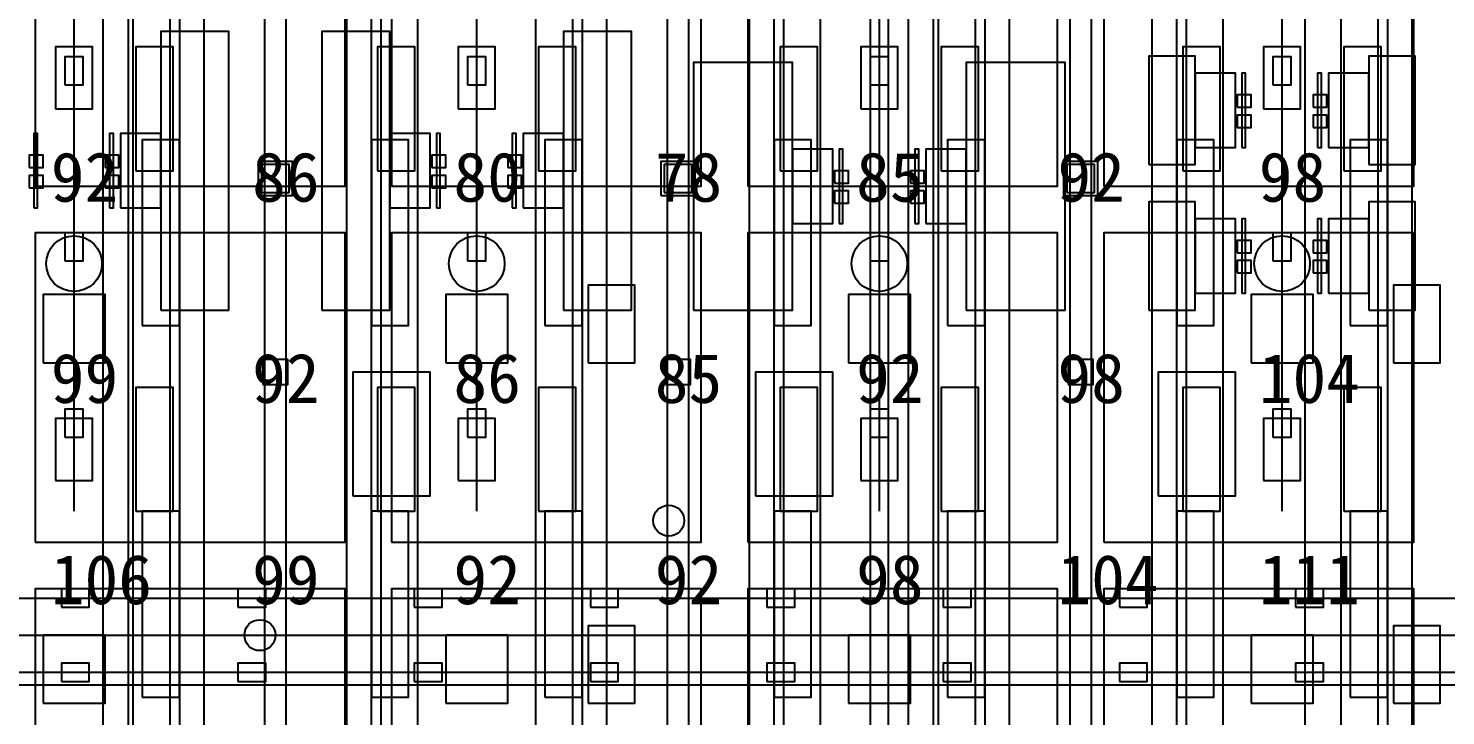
# Model space of a CAD drawing. Header units: metres. Extents: x -1640 to 1560, y -268 to 2338.
# Drawn here: x 228.78 to 274.53, y 1382.4 to 1404.6 of the extents above; entities that cross this region are included whole.
import ezdxf

# ---------------------------------------------------------------- set-up
doc = ezdxf.new("R2010")
doc.units = ezdxf.units.M
for name, color, linetype in [('1F_CHL', 4, 'Continuous'), ('1F_EHS_EXTINGUISHER_HYDRANT_CABINET_CONCEPT', 1, 'Continuous'), ('1F_PUMP', 2, 'Continuous'), ('1F_SCR', 3, 'Continuous'), ('1F_STRUCT_COLUMN', 8, 'Continuous'), ('2F_CSF_LATERAL_RACK_CONCEPT', 9, 'Continuous'), ('2F_RFG', 5, 'Continuous'), ('2F_STRUCT_COLUMN', 8, 'Continuous'), ('2F_VMB', 6, 'Continuous'), ('3F_CLEANROOM_OVERHEAD_PIPE_DUCT_CONCEPT', 9, 'Continuous'), ('3F_EHS_EGRESS_DIST_M', 2, 'Continuous'), ('3F_EHS_EXTINGUISHER_HYDRANT_CABINET_CONCEPT', 1, 'Continuous'), ('3F_EHS_GAS_DETECTOR', 6, 'Continuous'), ('3F_FOUP', 5, 'Continuous'), ('3F_IMP', 1, 'Continuous'), ('3F_METRO', 2, 'Continuous'), ('3F_OHT', 9, 'Continuous'), ('3F_OHTV', 1, 'Continuous'), ('3F_STK', 3, 'Continuous'), ('3F_STRUCT_COLUMN', 8, 'Continuous'), ('3F_TBAR', 6, 'Continuous'), ('3F_WET', 6, 'Continuous'), ('4F_FFU', 1, 'Continuous'), ('4F_STRUCT_PLENUM_TRUSS_CONCEPT', 9, 'Continuous'), ('5F_CHL', 4, 'Continuous'), ('5F_EHS_EXTINGUISHER_HYDRANT_CABINET_CONCEPT', 1, 'Continuous'), ('5F_PUMP', 2, 'Continuous'), ('5F_SCR', 3, 'Continuous'), ('5F_STRUCT_COLUMN', 8, 'Continuous'), ('6F_CSF_LATERAL_RACK_CONCEPT', 9, 'Continuous'), ('6F_RFG', 5, 'Continuous'), ('6F_STRUCT_COLUMN', 8, 'Continuous'), ('6F_VMB', 6, 'Continuous'), ('7F_CLEANROOM_OVERHEAD_PIPE_DUCT_CONCEPT', 9, 'Continuous'), ('7F_EHS_EGRESS_DIST_M', 2, 'Continuous'), ('7F_EHS_EXTINGUISHER_HYDRANT_CABINET_CONCEPT', 1, 'Continuous'), ('7F_EHS_GAS_DETECTOR', 6, 'Continuous'), ('7F_FOUP', 5, 'Continuous'), ('7F_IMP', 1, 'Continuous'), ('7F_METRO', 2, 'Continuous'), ('7F_OHT', 9, 'Continuous'), ('7F_OHTV', 1, 'Continuous'), ('7F_STK', 3, 'Continuous'), ('7F_STRUCT_COLUMN', 8, 'Continuous'), ('7F_TBAR', 6, 'Continuous'), ('7F_WET', 6, 'Continuous'), ('8F_FFU', 1, 'Continuous'), ('8F_STRUCT_PLENUM_TRUSS_CONCEPT', 9, 'Continuous'), ('EHS_TREATED_EXHAUST', 30, 'Continuous'), ('UTIL_ELEC.LV_CONCEPT', 2, 'Continuous'), ('UTIL_GAS.BULK_CONCEPT', 2, 'Continuous'), ('UTIL_PCW.R_CONCEPT', 1, 'Continuous'), ('UTIL_PCW.S_CONCEPT', 6, 'Continuous')]:
    doc.layers.add(name, color=color, linetype=linetype)

msp = doc.modelspace()

# ---------------------------------------------------------------- linework, layer by layer
at = {"layer": '1F_CHL'}
for points in [[(246.85, 1393.8), (248.35, 1393.8), (248.35, 1396.3), (246.85, 1396.3)], [(272.85, 1393.8), (274.35, 1393.8), (274.35, 1396.3), (272.85, 1396.3)], [(246.85, 1382.8), (248.35, 1382.8), (248.35, 1385.3), (246.85, 1385.3)], [(272.85, 1382.8), (274.35, 1382.8), (274.35, 1385.3), (272.85, 1385.3)]]:
    msp.add_lwpolyline(points, close=True, dxfattribs=at)
at = {"layer": '1F_EHS_EXTINGUISHER_HYDRANT_CABINET_CONCEPT'}
msp.add_circle((236.25, 1385), 0.5, dxfattribs=at)
at = {"layer": '1F_PUMP'}
for points in [[(232.25, 1400), (233.45, 1400), (233.45, 1404), (232.25, 1404)], [(240.05, 1400), (241.25, 1400), (241.25, 1404), (240.05, 1404)], [(245.25, 1400), (246.45, 1400), (246.45, 1404), (245.25, 1404)], [(253.05, 1400), (254.25, 1400), (254.25, 1404), (253.05, 1404)], [(258.25, 1400), (259.45, 1400), (259.45, 1404), (258.25, 1404)], [(266.05, 1400), (267.25, 1400), (267.25, 1404), (266.05, 1404)], [(271.25, 1400), (272.45, 1400), (272.45, 1404), (271.25, 1404)], [(232.25, 1389), (233.45, 1389), (233.45, 1393), (232.25, 1393)], [(240.05, 1389), (241.25, 1389), (241.25, 1393), (240.05, 1393)], [(245.25, 1389), (246.45, 1389), (246.45, 1393), (245.25, 1393)], [(253.05, 1389), (254.25, 1389), (254.25, 1393), (253.05, 1393)], [(258.25, 1389), (259.45, 1389), (259.45, 1393), (258.25, 1393)], [(266.05, 1389), (267.25, 1389), (267.25, 1393), (266.05, 1393)], [(271.25, 1389), (272.45, 1389), (272.45, 1393), (271.25, 1393)]]:
    msp.add_lwpolyline(points, close=True, dxfattribs=at)
at = {"layer": '1F_SCR'}
for points in [[(229.25, 1393.8), (231.25, 1393.8), (231.25, 1396), (229.25, 1396)], [(242.25, 1393.8), (244.25, 1393.8), (244.25, 1396), (242.25, 1396)], [(255.25, 1393.8), (257.25, 1393.8), (257.25, 1396), (255.25, 1396)], [(268.25, 1393.8), (270.25, 1393.8), (270.25, 1396), (268.25, 1396)], [(229.25, 1382.8), (231.25, 1382.8), (231.25, 1385), (229.25, 1385)], [(242.25, 1382.8), (244.25, 1382.8), (244.25, 1385), (242.25, 1385)], [(255.25, 1382.8), (257.25, 1382.8), (257.25, 1385), (255.25, 1385)], [(268.25, 1382.8), (270.25, 1382.8), (270.25, 1385), (268.25, 1385)]]:
    msp.add_lwpolyline(points, close=True, dxfattribs=at)
at = {"layer": '1F_STRUCT_COLUMN'}
for points in [[(236.2, 1399.2), (237.3, 1399.2), (237.3, 1400.3), (236.2, 1400.3)], [(249.2, 1399.2), (250.3, 1399.2), (250.3, 1400.3), (249.2, 1400.3)], [(262.2, 1399.2), (263.3, 1399.2), (263.3, 1400.3), (262.2, 1400.3)]]:
    msp.add_lwpolyline(points, close=True, dxfattribs=at)
at = {"layer": '2F_CSF_LATERAL_RACK_CONCEPT'}
for points in [[(233.65, 1310), (234.45, 1310), (234.45, 1460), (233.65, 1460)], [(239.05, 1310), (239.85, 1310), (239.85, 1460), (239.05, 1460)], [(246.65, 1310), (247.45, 1310), (247.45, 1460), (246.65, 1460)], [(252.05, 1310), (252.85, 1310), (252.85, 1460), (252.05, 1460)], [(259.65, 1310), (260.45, 1310), (260.45, 1460), (259.65, 1460)], [(265.05, 1310), (265.85, 1310), (265.85, 1460), (265.05, 1460)], [(272.65, 1310), (273.45, 1310), (273.45, 1460), (272.65, 1460)]]:
    msp.add_lwpolyline(points, close=True, dxfattribs=at)
at = {"layer": '2F_RFG'}
for points in [[(232.45, 1395), (233.65, 1395), (233.65, 1401), (232.45, 1401)], [(239.85, 1395), (241.05, 1395), (241.05, 1401), (239.85, 1401)], [(245.45, 1395), (246.65, 1395), (246.65, 1401), (245.45, 1401)], [(252.85, 1395), (254.05, 1395), (254.05, 1401), (252.85, 1401)], [(258.45, 1395), (259.65, 1395), (259.65, 1401), (258.45, 1401)], [(265.85, 1395), (267.05, 1395), (267.05, 1401), (265.85, 1401)], [(271.45, 1395), (272.65, 1395), (272.65, 1401), (271.45, 1401)], [(232.45, 1383), (233.65, 1383), (233.65, 1389), (232.45, 1389)], [(239.85, 1383), (241.05, 1383), (241.05, 1389), (239.85, 1389)], [(245.45, 1383), (246.65, 1383), (246.65, 1389), (245.45, 1389)], [(252.85, 1383), (254.05, 1383), (254.05, 1389), (252.85, 1389)], [(258.45, 1383), (259.65, 1383), (259.65, 1389), (258.45, 1389)], [(265.85, 1383), (267.05, 1383), (267.05, 1389), (265.85, 1389)], [(271.45, 1383), (272.65, 1383), (272.65, 1389), (271.45, 1389)]]:
    msp.add_lwpolyline(points, close=True, dxfattribs=at)
at = {"layer": '2F_STRUCT_COLUMN'}
for points in [[(236.3, 1399.3), (237.2, 1399.3), (237.2, 1400.2), (236.3, 1400.2)], [(249.3, 1399.3), (250.2, 1399.3), (250.2, 1400.2), (249.3, 1400.2)], [(262.3, 1399.3), (263.2, 1399.3), (263.2, 1400.2), (262.3, 1400.2)]]:
    msp.add_lwpolyline(points, close=True, dxfattribs=at)
at = {"layer": '2F_VMB'}
for points in [[(229.65, 1402), (230.85, 1402), (230.85, 1404), (229.65, 1404)], [(242.65, 1402), (243.85, 1402), (243.85, 1404), (242.65, 1404)], [(255.65, 1402), (256.85, 1402), (256.85, 1404), (255.65, 1404)], [(268.65, 1402), (269.85, 1402), (269.85, 1404), (268.65, 1404)], [(229.65, 1390), (230.85, 1390), (230.85, 1392), (229.65, 1392)], [(242.65, 1390), (243.85, 1390), (243.85, 1392), (242.65, 1392)], [(255.65, 1390), (256.85, 1390), (256.85, 1392), (255.65, 1392)], [(268.65, 1390), (269.85, 1390), (269.85, 1392), (268.65, 1392)]]:
    msp.add_lwpolyline(points, close=True, dxfattribs=at)
at = {"layer": '3F_CLEANROOM_OVERHEAD_PIPE_DUCT_CONCEPT'}
for points in [[(232.15, 1309), (233.35, 1309), (233.35, 1461), (232.15, 1461)], [(240.15, 1309), (241.35, 1309), (241.35, 1461), (240.15, 1461)], [(245.15, 1309), (246.35, 1309), (246.35, 1461), (245.15, 1461)], [(253.15, 1309), (254.35, 1309), (254.35, 1461), (253.15, 1461)], [(258.15, 1309), (259.35, 1309), (259.35, 1461), (258.15, 1461)], [(266.15, 1309), (267.35, 1309), (267.35, 1461), (266.15, 1461)], [(271.15, 1309), (272.35, 1309), (272.35, 1461), (271.15, 1461)]]:
    msp.add_lwpolyline(points, close=True, dxfattribs=at)
at = {"layer": '3F_EHS_EXTINGUISHER_HYDRANT_CABINET_CONCEPT'}
msp.add_circle((249.45, 1388.7), 0.5, dxfattribs=at)
at = {"layer": '3F_EHS_GAS_DETECTOR'}
for centre in [(230.25, 1397), (243.25, 1397), (256.25, 1397), (269.25, 1397)]:
    msp.add_circle(centre, 0.9, dxfattribs=at)
at = {"layer": '3F_FOUP'}
for points in [[(267.8, 1402.05), (268.25, 1402.05), (268.25, 1402.45), (267.8, 1402.45)], [(270.25, 1402.05), (270.7, 1402.05), (270.7, 1402.45), (270.25, 1402.45)], [(267.8, 1401.4), (268.25, 1401.4), (268.25, 1401.8), (267.8, 1401.8)], [(270.25, 1401.4), (270.7, 1401.4), (270.7, 1401.8), (270.25, 1401.8)], [(228.8, 1400.1), (229.25, 1400.1), (229.25, 1400.5), (228.8, 1400.5)], [(231.25, 1400.1), (231.7, 1400.1), (231.7, 1400.5), (231.25, 1400.5)], [(241.8, 1400.1), (242.25, 1400.1), (242.25, 1400.5), (241.8, 1400.5)], [(244.25, 1400.1), (244.7, 1400.1), (244.7, 1400.5), (244.25, 1400.5)], [(228.8, 1399.45), (229.25, 1399.45), (229.25, 1399.85), (228.8, 1399.85)], [(231.25, 1399.45), (231.7, 1399.45), (231.7, 1399.85), (231.25, 1399.85)], [(241.8, 1399.45), (242.25, 1399.45), (242.25, 1399.85), (241.8, 1399.85)], [(244.25, 1399.45), (244.7, 1399.45), (244.7, 1399.85), (244.25, 1399.85)], [(254.8, 1399.6), (255.25, 1399.6), (255.25, 1400), (254.8, 1400)], [(257.25, 1399.6), (257.7, 1399.6), (257.7, 1400), (257.25, 1400)], [(254.8, 1398.95), (255.25, 1398.95), (255.25, 1399.35), (254.8, 1399.35)], [(257.25, 1398.95), (257.7, 1398.95), (257.7, 1399.35), (257.25, 1399.35)], [(267.8, 1397.35), (268.25, 1397.35), (268.25, 1397.75), (267.8, 1397.75)], [(270.25, 1397.35), (270.7, 1397.35), (270.7, 1397.75), (270.25, 1397.75)], [(267.8, 1396.7), (268.25, 1396.7), (268.25, 1397.1), (267.8, 1397.1)], [(270.25, 1396.7), (270.7, 1396.7), (270.7, 1397.1), (270.25, 1397.1)]]:
    msp.add_lwpolyline(points, close=True, dxfattribs=at)
at = {"layer": '3F_IMP'}
for points in [[(250.25, 1395.5), (253.45, 1395.5), (253.45, 1403.5), (250.25, 1403.5)], [(259.05, 1395.5), (262.25, 1395.5), (262.25, 1403.5), (259.05, 1403.5)], [(253.45, 1398.3), (254.75, 1398.3), (254.75, 1400.7), (253.45, 1400.7)], [(257.75, 1398.3), (259.05, 1398.3), (259.05, 1400.7), (257.75, 1400.7)]]:
    msp.add_lwpolyline(points, close=True, dxfattribs=at)
at = {"layer": '3F_METRO'}
for points in [[(264.95, 1400.2), (266.45, 1400.2), (266.45, 1403.7), (264.95, 1403.7)], [(272.05, 1400.2), (273.55, 1400.2), (273.55, 1403.7), (272.05, 1403.7)], [(266.45, 1400.75), (267.75, 1400.75), (267.75, 1403.15), (266.45, 1403.15)], [(270.75, 1400.75), (272.05, 1400.75), (272.05, 1403.15), (270.75, 1403.15)], [(264.95, 1395.5), (266.45, 1395.5), (266.45, 1399), (264.95, 1399)], [(272.05, 1395.5), (273.55, 1395.5), (273.55, 1399), (272.05, 1399)], [(266.45, 1396.05), (267.75, 1396.05), (267.75, 1398.45), (266.45, 1398.45)], [(270.75, 1396.05), (272.05, 1396.05), (272.05, 1398.45), (270.75, 1398.45)]]:
    msp.add_lwpolyline(points, close=True, dxfattribs=at)
at = {"layer": '3F_OHT'}
for p, q in [((230.25, 1389), (230.25, 1461)), ((243.25, 1389), (243.25, 1461)), ((256.25, 1389), (256.25, 1461)), ((269.25, 1389), (269.25, 1461)), ((22.5, 1386.2), (295, 1386.2)), ((22.5, 1383.8), (295, 1383.8))]:
    msp.add_line(p, q, dxfattribs=at)
at = {"layer": '3F_OHTV'}
for points in [[(229.95, 1402.78), (230.55, 1402.78), (230.55, 1403.68), (229.95, 1403.68)], [(242.95, 1402.78), (243.55, 1402.78), (243.55, 1403.68), (242.95, 1403.68)], [(255.95, 1402.78), (256.55, 1402.78), (256.55, 1403.68), (255.95, 1403.68)], [(268.95, 1402.78), (269.55, 1402.78), (269.55, 1403.68), (268.95, 1403.68)], [(229.95, 1397.09), (230.55, 1397.09), (230.55, 1397.99), (229.95, 1397.99)], [(242.95, 1397.09), (243.55, 1397.09), (243.55, 1397.99), (242.95, 1397.99)], [(255.95, 1397.09), (256.55, 1397.09), (256.55, 1397.99), (255.95, 1397.99)], [(268.95, 1397.09), (269.55, 1397.09), (269.55, 1397.99), (268.95, 1397.99)], [(229.95, 1391.4), (230.55, 1391.4), (230.55, 1392.3), (229.95, 1392.3)], [(242.95, 1391.4), (243.55, 1391.4), (243.55, 1392.3), (242.95, 1392.3)], [(255.95, 1391.4), (256.55, 1391.4), (256.55, 1392.3), (255.95, 1392.3)], [(268.95, 1391.4), (269.55, 1391.4), (269.55, 1392.3), (268.95, 1392.3)], [(229.84, 1385.9), (230.74, 1385.9), (230.74, 1386.5), (229.84, 1386.5)], [(235.54, 1385.9), (236.44, 1385.9), (236.44, 1386.5), (235.54, 1386.5)], [(241.23, 1385.9), (242.13, 1385.9), (242.13, 1386.5), (241.23, 1386.5)], [(246.92, 1385.9), (247.82, 1385.9), (247.82, 1386.5), (246.92, 1386.5)], [(252.62, 1385.9), (253.52, 1385.9), (253.52, 1386.5), (252.62, 1386.5)], [(258.31, 1385.9), (259.21, 1385.9), (259.21, 1386.5), (258.31, 1386.5)], [(264, 1385.9), (264.9, 1385.9), (264.9, 1386.5), (264, 1386.5)], [(269.69, 1385.9), (270.59, 1385.9), (270.59, 1386.5), (269.69, 1386.5)], [(229.84, 1383.5), (230.74, 1383.5), (230.74, 1384.1), (229.84, 1384.1)], [(235.54, 1383.5), (236.44, 1383.5), (236.44, 1384.1), (235.54, 1384.1)], [(241.23, 1383.5), (242.13, 1383.5), (242.13, 1384.1), (241.23, 1384.1)], [(246.92, 1383.5), (247.82, 1383.5), (247.82, 1384.1), (246.92, 1384.1)], [(252.62, 1383.5), (253.52, 1383.5), (253.52, 1384.1), (252.62, 1384.1)], [(258.31, 1383.5), (259.21, 1383.5), (259.21, 1384.1), (258.31, 1384.1)], [(264, 1383.5), (264.9, 1383.5), (264.9, 1384.1), (264, 1384.1)], [(269.69, 1383.5), (270.59, 1383.5), (270.59, 1384.1), (269.69, 1384.1)]]:
    msp.add_lwpolyline(points, close=True, dxfattribs=at)
at = {"layer": '3F_STK'}
for points in [[(239.25, 1389.5), (241.75, 1389.5), (241.75, 1393.5), (239.25, 1393.5)], [(252.25, 1389.5), (254.75, 1389.5), (254.75, 1393.5), (252.25, 1393.5)], [(265.25, 1389.5), (267.75, 1389.5), (267.75, 1393.5), (265.25, 1393.5)]]:
    msp.add_lwpolyline(points, close=True, dxfattribs=at)
at = {"layer": '3F_STRUCT_COLUMN'}
for points in [[(236.35, 1393.1), (237.15, 1393.1), (237.15, 1393.9), (236.35, 1393.9)], [(249.35, 1393.1), (250.15, 1393.1), (250.15, 1393.9), (249.35, 1393.9)], [(262.35, 1393.1), (263.15, 1393.1), (263.15, 1393.9), (262.35, 1393.9)]]:
    msp.add_lwpolyline(points, close=True, dxfattribs=at)
at = {"layer": '3F_TBAR'}
for points in [[(267.95, 1400.75), (268.07, 1400.75), (268.07, 1403.15), (267.95, 1403.15)], [(270.4, 1400.75), (270.52, 1400.75), (270.52, 1403.15), (270.4, 1403.15)], [(228.95, 1398.8), (229.07, 1398.8), (229.07, 1401.2), (228.95, 1401.2)], [(231.4, 1398.8), (231.52, 1398.8), (231.52, 1401.2), (231.4, 1401.2)], [(241.95, 1398.8), (242.07, 1398.8), (242.07, 1401.2), (241.95, 1401.2)], [(244.4, 1398.8), (244.52, 1398.8), (244.52, 1401.2), (244.4, 1401.2)], [(254.95, 1398.3), (255.07, 1398.3), (255.07, 1400.7), (254.95, 1400.7)], [(257.4, 1398.3), (257.52, 1398.3), (257.52, 1400.7), (257.4, 1400.7)], [(267.95, 1396.05), (268.07, 1396.05), (268.07, 1398.45), (267.95, 1398.45)], [(270.4, 1396.05), (270.52, 1396.05), (270.52, 1398.45), (270.4, 1398.45)]]:
    msp.add_lwpolyline(points, close=True, dxfattribs=at)
at = {"layer": '3F_WET'}
for points in [[(233.05, 1395.5), (235.25, 1395.5), (235.25, 1404.5), (233.05, 1404.5)], [(238.25, 1395.5), (240.45, 1395.5), (240.45, 1404.5), (238.25, 1404.5)], [(246.05, 1395.5), (248.25, 1395.5), (248.25, 1404.5), (246.05, 1404.5)], [(231.75, 1398.8), (233.05, 1398.8), (233.05, 1401.2), (231.75, 1401.2)], [(240.45, 1398.8), (241.75, 1398.8), (241.75, 1401.2), (240.45, 1401.2)], [(244.75, 1398.8), (246.05, 1398.8), (246.05, 1401.2), (244.75, 1401.2)]]:
    msp.add_lwpolyline(points, close=True, dxfattribs=at)
at = {"layer": '4F_FFU'}
for points in [[(229, 1399.5), (239, 1399.5), (239, 1409.5), (229, 1409.5)], [(240.5, 1399.5), (250.5, 1399.5), (250.5, 1409.5), (240.5, 1409.5)], [(252, 1399.5), (262, 1399.5), (262, 1409.5), (252, 1409.5)], [(263.5, 1399.5), (273.5, 1399.5), (273.5, 1409.5), (263.5, 1409.5)], [(229, 1388), (239, 1388), (239, 1398), (229, 1398)], [(240.5, 1388), (250.5, 1388), (250.5, 1398), (240.5, 1398)], [(252, 1388), (262, 1388), (262, 1398), (252, 1398)], [(263.5, 1388), (273.5, 1388), (273.5, 1398), (263.5, 1398)], [(229, 1376.5), (239, 1376.5), (239, 1386.5), (229, 1386.5)], [(240.5, 1376.5), (250.5, 1376.5), (250.5, 1386.5), (240.5, 1386.5)], [(252, 1376.5), (262, 1376.5), (262, 1386.5), (252, 1386.5)], [(263.5, 1376.5), (273.5, 1376.5), (273.5, 1386.5), (263.5, 1386.5)]]:
    msp.add_lwpolyline(points, close=True, dxfattribs=at)
at = {"layer": '4F_STRUCT_PLENUM_TRUSS_CONCEPT'}
for points in [[(236.4, 1306), (237.1, 1306), (237.1, 1464), (236.4, 1464)], [(249.4, 1306), (250.1, 1306), (250.1, 1464), (249.4, 1464)], [(262.4, 1306), (263.1, 1306), (263.1, 1464), (262.4, 1464)]]:
    msp.add_lwpolyline(points, close=True, dxfattribs=at)
at = {"layer": '5F_CHL'}
for points in [[(246.85, 1393.8), (248.35, 1393.8), (248.35, 1396.3), (246.85, 1396.3)], [(272.85, 1393.8), (274.35, 1393.8), (274.35, 1396.3), (272.85, 1396.3)], [(246.85, 1382.8), (248.35, 1382.8), (248.35, 1385.3), (246.85, 1385.3)], [(272.85, 1382.8), (274.35, 1382.8), (274.35, 1385.3), (272.85, 1385.3)]]:
    msp.add_lwpolyline(points, close=True, dxfattribs=at)
at = {"layer": '5F_EHS_EXTINGUISHER_HYDRANT_CABINET_CONCEPT'}
msp.add_circle((236.25, 1385), 0.5, dxfattribs=at)
at = {"layer": '5F_PUMP'}
for points in [[(232.25, 1400), (233.45, 1400), (233.45, 1404), (232.25, 1404)], [(240.05, 1400), (241.25, 1400), (241.25, 1404), (240.05, 1404)], [(245.25, 1400), (246.45, 1400), (246.45, 1404), (245.25, 1404)], [(253.05, 1400), (254.25, 1400), (254.25, 1404), (253.05, 1404)], [(258.25, 1400), (259.45, 1400), (259.45, 1404), (258.25, 1404)], [(266.05, 1400), (267.25, 1400), (267.25, 1404), (266.05, 1404)], [(271.25, 1400), (272.45, 1400), (272.45, 1404), (271.25, 1404)], [(232.25, 1389), (233.45, 1389), (233.45, 1393), (232.25, 1393)], [(240.05, 1389), (241.25, 1389), (241.25, 1393), (240.05, 1393)], [(245.25, 1389), (246.45, 1389), (246.45, 1393), (245.25, 1393)], [(253.05, 1389), (254.25, 1389), (254.25, 1393), (253.05, 1393)], [(258.25, 1389), (259.45, 1389), (259.45, 1393), (258.25, 1393)], [(266.05, 1389), (267.25, 1389), (267.25, 1393), (266.05, 1393)], [(271.25, 1389), (272.45, 1389), (272.45, 1393), (271.25, 1393)]]:
    msp.add_lwpolyline(points, close=True, dxfattribs=at)
at = {"layer": '5F_SCR'}
for points in [[(229.25, 1393.8), (231.25, 1393.8), (231.25, 1396), (229.25, 1396)], [(242.25, 1393.8), (244.25, 1393.8), (244.25, 1396), (242.25, 1396)], [(255.25, 1393.8), (257.25, 1393.8), (257.25, 1396), (255.25, 1396)], [(268.25, 1393.8), (270.25, 1393.8), (270.25, 1396), (268.25, 1396)], [(229.25, 1382.8), (231.25, 1382.8), (231.25, 1385), (229.25, 1385)], [(242.25, 1382.8), (244.25, 1382.8), (244.25, 1385), (242.25, 1385)], [(255.25, 1382.8), (257.25, 1382.8), (257.25, 1385), (255.25, 1385)], [(268.25, 1382.8), (270.25, 1382.8), (270.25, 1385), (268.25, 1385)]]:
    msp.add_lwpolyline(points, close=True, dxfattribs=at)
at = {"layer": '5F_STRUCT_COLUMN'}
for points in [[(236.2, 1399.2), (237.3, 1399.2), (237.3, 1400.3), (236.2, 1400.3)], [(249.2, 1399.2), (250.3, 1399.2), (250.3, 1400.3), (249.2, 1400.3)], [(262.2, 1399.2), (263.3, 1399.2), (263.3, 1400.3), (262.2, 1400.3)]]:
    msp.add_lwpolyline(points, close=True, dxfattribs=at)
at = {"layer": '6F_CSF_LATERAL_RACK_CONCEPT'}
for points in [[(233.65, 1310), (234.45, 1310), (234.45, 1460), (233.65, 1460)], [(239.05, 1310), (239.85, 1310), (239.85, 1460), (239.05, 1460)], [(246.65, 1310), (247.45, 1310), (247.45, 1460), (246.65, 1460)], [(252.05, 1310), (252.85, 1310), (252.85, 1460), (252.05, 1460)], [(259.65, 1310), (260.45, 1310), (260.45, 1460), (259.65, 1460)], [(265.05, 1310), (265.85, 1310), (265.85, 1460), (265.05, 1460)], [(272.65, 1310), (273.45, 1310), (273.45, 1460), (272.65, 1460)]]:
    msp.add_lwpolyline(points, close=True, dxfattribs=at)
at = {"layer": '6F_RFG'}
for points in [[(232.45, 1395), (233.65, 1395), (233.65, 1401), (232.45, 1401)], [(239.85, 1395), (241.05, 1395), (241.05, 1401), (239.85, 1401)], [(245.45, 1395), (246.65, 1395), (246.65, 1401), (245.45, 1401)], [(252.85, 1395), (254.05, 1395), (254.05, 1401), (252.85, 1401)], [(258.45, 1395), (259.65, 1395), (259.65, 1401), (258.45, 1401)], [(265.85, 1395), (267.05, 1395), (267.05, 1401), (265.85, 1401)], [(271.45, 1395), (272.65, 1395), (272.65, 1401), (271.45, 1401)], [(232.45, 1383), (233.65, 1383), (233.65, 1389), (232.45, 1389)], [(239.85, 1383), (241.05, 1383), (241.05, 1389), (239.85, 1389)], [(245.45, 1383), (246.65, 1383), (246.65, 1389), (245.45, 1389)], [(252.85, 1383), (254.05, 1383), (254.05, 1389), (252.85, 1389)], [(258.45, 1383), (259.65, 1383), (259.65, 1389), (258.45, 1389)], [(265.85, 1383), (267.05, 1383), (267.05, 1389), (265.85, 1389)], [(271.45, 1383), (272.65, 1383), (272.65, 1389), (271.45, 1389)]]:
    msp.add_lwpolyline(points, close=True, dxfattribs=at)
at = {"layer": '6F_STRUCT_COLUMN'}
for points in [[(236.3, 1399.3), (237.2, 1399.3), (237.2, 1400.2), (236.3, 1400.2)], [(249.3, 1399.3), (250.2, 1399.3), (250.2, 1400.2), (249.3, 1400.2)], [(262.3, 1399.3), (263.2, 1399.3), (263.2, 1400.2), (262.3, 1400.2)]]:
    msp.add_lwpolyline(points, close=True, dxfattribs=at)
at = {"layer": '6F_VMB'}
for points in [[(229.65, 1402), (230.85, 1402), (230.85, 1404), (229.65, 1404)], [(242.65, 1402), (243.85, 1402), (243.85, 1404), (242.65, 1404)], [(255.65, 1402), (256.85, 1402), (256.85, 1404), (255.65, 1404)], [(268.65, 1402), (269.85, 1402), (269.85, 1404), (268.65, 1404)], [(229.65, 1390), (230.85, 1390), (230.85, 1392), (229.65, 1392)], [(242.65, 1390), (243.85, 1390), (243.85, 1392), (242.65, 1392)], [(255.65, 1390), (256.85, 1390), (256.85, 1392), (255.65, 1392)], [(268.65, 1390), (269.85, 1390), (269.85, 1392), (268.65, 1392)]]:
    msp.add_lwpolyline(points, close=True, dxfattribs=at)
at = {"layer": '7F_CLEANROOM_OVERHEAD_PIPE_DUCT_CONCEPT'}
for points in [[(232.15, 1309), (233.35, 1309), (233.35, 1461), (232.15, 1461)], [(240.15, 1309), (241.35, 1309), (241.35, 1461), (240.15, 1461)], [(245.15, 1309), (246.35, 1309), (246.35, 1461), (245.15, 1461)], [(253.15, 1309), (254.35, 1309), (254.35, 1461), (253.15, 1461)], [(258.15, 1309), (259.35, 1309), (259.35, 1461), (258.15, 1461)], [(266.15, 1309), (267.35, 1309), (267.35, 1461), (266.15, 1461)], [(271.15, 1309), (272.35, 1309), (272.35, 1461), (271.15, 1461)]]:
    msp.add_lwpolyline(points, close=True, dxfattribs=at)
at = {"layer": '7F_EHS_EXTINGUISHER_HYDRANT_CABINET_CONCEPT'}
msp.add_circle((249.45, 1388.7), 0.5, dxfattribs=at)
at = {"layer": '7F_EHS_GAS_DETECTOR'}
for centre in [(230.25, 1397), (243.25, 1397), (256.25, 1397), (269.25, 1397)]:
    msp.add_circle(centre, 0.9, dxfattribs=at)
at = {"layer": '7F_FOUP'}
for points in [[(267.8, 1402.05), (268.25, 1402.05), (268.25, 1402.45), (267.8, 1402.45)], [(270.25, 1402.05), (270.7, 1402.05), (270.7, 1402.45), (270.25, 1402.45)], [(267.8, 1401.4), (268.25, 1401.4), (268.25, 1401.8), (267.8, 1401.8)], [(270.25, 1401.4), (270.7, 1401.4), (270.7, 1401.8), (270.25, 1401.8)], [(228.8, 1400.1), (229.25, 1400.1), (229.25, 1400.5), (228.8, 1400.5)], [(231.25, 1400.1), (231.7, 1400.1), (231.7, 1400.5), (231.25, 1400.5)], [(241.8, 1400.1), (242.25, 1400.1), (242.25, 1400.5), (241.8, 1400.5)], [(244.25, 1400.1), (244.7, 1400.1), (244.7, 1400.5), (244.25, 1400.5)], [(228.8, 1399.45), (229.25, 1399.45), (229.25, 1399.85), (228.8, 1399.85)], [(231.25, 1399.45), (231.7, 1399.45), (231.7, 1399.85), (231.25, 1399.85)], [(241.8, 1399.45), (242.25, 1399.45), (242.25, 1399.85), (241.8, 1399.85)], [(244.25, 1399.45), (244.7, 1399.45), (244.7, 1399.85), (244.25, 1399.85)], [(254.8, 1399.6), (255.25, 1399.6), (255.25, 1400), (254.8, 1400)], [(257.25, 1399.6), (257.7, 1399.6), (257.7, 1400), (257.25, 1400)], [(254.8, 1398.95), (255.25, 1398.95), (255.25, 1399.35), (254.8, 1399.35)], [(257.25, 1398.95), (257.7, 1398.95), (257.7, 1399.35), (257.25, 1399.35)], [(267.8, 1397.35), (268.25, 1397.35), (268.25, 1397.75), (267.8, 1397.75)], [(270.25, 1397.35), (270.7, 1397.35), (270.7, 1397.75), (270.25, 1397.75)], [(267.8, 1396.7), (268.25, 1396.7), (268.25, 1397.1), (267.8, 1397.1)], [(270.25, 1396.7), (270.7, 1396.7), (270.7, 1397.1), (270.25, 1397.1)]]:
    msp.add_lwpolyline(points, close=True, dxfattribs=at)
at = {"layer": '7F_IMP'}
for points in [[(250.25, 1395.5), (253.45, 1395.5), (253.45, 1403.5), (250.25, 1403.5)], [(259.05, 1395.5), (262.25, 1395.5), (262.25, 1403.5), (259.05, 1403.5)], [(253.45, 1398.3), (254.75, 1398.3), (254.75, 1400.7), (253.45, 1400.7)], [(257.75, 1398.3), (259.05, 1398.3), (259.05, 1400.7), (257.75, 1400.7)]]:
    msp.add_lwpolyline(points, close=True, dxfattribs=at)
at = {"layer": '7F_METRO'}
for points in [[(264.95, 1400.2), (266.45, 1400.2), (266.45, 1403.7), (264.95, 1403.7)], [(272.05, 1400.2), (273.55, 1400.2), (273.55, 1403.7), (272.05, 1403.7)], [(266.45, 1400.75), (267.75, 1400.75), (267.75, 1403.15), (266.45, 1403.15)], [(270.75, 1400.75), (272.05, 1400.75), (272.05, 1403.15), (270.75, 1403.15)], [(264.95, 1395.5), (266.45, 1395.5), (266.45, 1399), (264.95, 1399)], [(272.05, 1395.5), (273.55, 1395.5), (273.55, 1399), (272.05, 1399)], [(266.45, 1396.05), (267.75, 1396.05), (267.75, 1398.45), (266.45, 1398.45)], [(270.75, 1396.05), (272.05, 1396.05), (272.05, 1398.45), (270.75, 1398.45)]]:
    msp.add_lwpolyline(points, close=True, dxfattribs=at)
at = {"layer": '7F_OHT'}
for p, q in [((230.25, 1389), (230.25, 1461)), ((243.25, 1389), (243.25, 1461)), ((256.25, 1389), (256.25, 1461)), ((269.25, 1389), (269.25, 1461)), ((22.5, 1386.2), (295, 1386.2)), ((22.5, 1383.8), (295, 1383.8))]:
    msp.add_line(p, q, dxfattribs=at)
at = {"layer": '7F_OHTV'}
for points in [[(229.95, 1402.78), (230.55, 1402.78), (230.55, 1403.68), (229.95, 1403.68)], [(242.95, 1402.78), (243.55, 1402.78), (243.55, 1403.68), (242.95, 1403.68)], [(255.95, 1402.78), (256.55, 1402.78), (256.55, 1403.68), (255.95, 1403.68)], [(268.95, 1402.78), (269.55, 1402.78), (269.55, 1403.68), (268.95, 1403.68)], [(229.95, 1397.09), (230.55, 1397.09), (230.55, 1397.99), (229.95, 1397.99)], [(242.95, 1397.09), (243.55, 1397.09), (243.55, 1397.99), (242.95, 1397.99)], [(255.95, 1397.09), (256.55, 1397.09), (256.55, 1397.99), (255.95, 1397.99)], [(268.95, 1397.09), (269.55, 1397.09), (269.55, 1397.99), (268.95, 1397.99)], [(229.95, 1391.4), (230.55, 1391.4), (230.55, 1392.3), (229.95, 1392.3)], [(242.95, 1391.4), (243.55, 1391.4), (243.55, 1392.3), (242.95, 1392.3)], [(255.95, 1391.4), (256.55, 1391.4), (256.55, 1392.3), (255.95, 1392.3)], [(268.95, 1391.4), (269.55, 1391.4), (269.55, 1392.3), (268.95, 1392.3)], [(229.84, 1385.9), (230.74, 1385.9), (230.74, 1386.5), (229.84, 1386.5)], [(235.54, 1385.9), (236.44, 1385.9), (236.44, 1386.5), (235.54, 1386.5)], [(241.23, 1385.9), (242.13, 1385.9), (242.13, 1386.5), (241.23, 1386.5)], [(246.92, 1385.9), (247.82, 1385.9), (247.82, 1386.5), (246.92, 1386.5)], [(252.62, 1385.9), (253.52, 1385.9), (253.52, 1386.5), (252.62, 1386.5)], [(258.31, 1385.9), (259.21, 1385.9), (259.21, 1386.5), (258.31, 1386.5)], [(264, 1385.9), (264.9, 1385.9), (264.9, 1386.5), (264, 1386.5)], [(269.69, 1385.9), (270.59, 1385.9), (270.59, 1386.5), (269.69, 1386.5)], [(229.84, 1383.5), (230.74, 1383.5), (230.74, 1384.1), (229.84, 1384.1)], [(235.54, 1383.5), (236.44, 1383.5), (236.44, 1384.1), (235.54, 1384.1)], [(241.23, 1383.5), (242.13, 1383.5), (242.13, 1384.1), (241.23, 1384.1)], [(246.92, 1383.5), (247.82, 1383.5), (247.82, 1384.1), (246.92, 1384.1)], [(252.62, 1383.5), (253.52, 1383.5), (253.52, 1384.1), (252.62, 1384.1)], [(258.31, 1383.5), (259.21, 1383.5), (259.21, 1384.1), (258.31, 1384.1)], [(264, 1383.5), (264.9, 1383.5), (264.9, 1384.1), (264, 1384.1)], [(269.69, 1383.5), (270.59, 1383.5), (270.59, 1384.1), (269.69, 1384.1)]]:
    msp.add_lwpolyline(points, close=True, dxfattribs=at)
at = {"layer": '7F_STK'}
for points in [[(239.25, 1389.5), (241.75, 1389.5), (241.75, 1393.5), (239.25, 1393.5)], [(252.25, 1389.5), (254.75, 1389.5), (254.75, 1393.5), (252.25, 1393.5)], [(265.25, 1389.5), (267.75, 1389.5), (267.75, 1393.5), (265.25, 1393.5)]]:
    msp.add_lwpolyline(points, close=True, dxfattribs=at)
at = {"layer": '7F_STRUCT_COLUMN'}
for points in [[(236.35, 1393.1), (237.15, 1393.1), (237.15, 1393.9), (236.35, 1393.9)], [(249.35, 1393.1), (250.15, 1393.1), (250.15, 1393.9), (249.35, 1393.9)], [(262.35, 1393.1), (263.15, 1393.1), (263.15, 1393.9), (262.35, 1393.9)]]:
    msp.add_lwpolyline(points, close=True, dxfattribs=at)
at = {"layer": '7F_TBAR'}
for points in [[(267.95, 1400.75), (268.07, 1400.75), (268.07, 1403.15), (267.95, 1403.15)], [(270.4, 1400.75), (270.52, 1400.75), (270.52, 1403.15), (270.4, 1403.15)], [(228.95, 1398.8), (229.07, 1398.8), (229.07, 1401.2), (228.95, 1401.2)], [(231.4, 1398.8), (231.52, 1398.8), (231.52, 1401.2), (231.4, 1401.2)], [(241.95, 1398.8), (242.07, 1398.8), (242.07, 1401.2), (241.95, 1401.2)], [(244.4, 1398.8), (244.52, 1398.8), (244.52, 1401.2), (244.4, 1401.2)], [(254.95, 1398.3), (255.07, 1398.3), (255.07, 1400.7), (254.95, 1400.7)], [(257.4, 1398.3), (257.52, 1398.3), (257.52, 1400.7), (257.4, 1400.7)], [(267.95, 1396.05), (268.07, 1396.05), (268.07, 1398.45), (267.95, 1398.45)], [(270.4, 1396.05), (270.52, 1396.05), (270.52, 1398.45), (270.4, 1398.45)]]:
    msp.add_lwpolyline(points, close=True, dxfattribs=at)
at = {"layer": '7F_WET'}
for points in [[(233.05, 1395.5), (235.25, 1395.5), (235.25, 1404.5), (233.05, 1404.5)], [(238.25, 1395.5), (240.45, 1395.5), (240.45, 1404.5), (238.25, 1404.5)], [(246.05, 1395.5), (248.25, 1395.5), (248.25, 1404.5), (246.05, 1404.5)], [(231.75, 1398.8), (233.05, 1398.8), (233.05, 1401.2), (231.75, 1401.2)], [(240.45, 1398.8), (241.75, 1398.8), (241.75, 1401.2), (240.45, 1401.2)], [(244.75, 1398.8), (246.05, 1398.8), (246.05, 1401.2), (244.75, 1401.2)]]:
    msp.add_lwpolyline(points, close=True, dxfattribs=at)
at = {"layer": '8F_FFU'}
for points in [[(229, 1399.5), (239, 1399.5), (239, 1409.5), (229, 1409.5)], [(240.5, 1399.5), (250.5, 1399.5), (250.5, 1409.5), (240.5, 1409.5)], [(252, 1399.5), (262, 1399.5), (262, 1409.5), (252, 1409.5)], [(263.5, 1399.5), (273.5, 1399.5), (273.5, 1409.5), (263.5, 1409.5)], [(229, 1388), (239, 1388), (239, 1398), (229, 1398)], [(240.5, 1388), (250.5, 1388), (250.5, 1398), (240.5, 1398)], [(252, 1388), (262, 1388), (262, 1398), (252, 1398)], [(263.5, 1388), (273.5, 1388), (273.5, 1398), (263.5, 1398)], [(229, 1376.5), (239, 1376.5), (239, 1386.5), (229, 1386.5)], [(240.5, 1376.5), (250.5, 1376.5), (250.5, 1386.5), (240.5, 1386.5)], [(252, 1376.5), (262, 1376.5), (262, 1386.5), (252, 1386.5)], [(263.5, 1376.5), (273.5, 1376.5), (273.5, 1386.5), (263.5, 1386.5)]]:
    msp.add_lwpolyline(points, close=True, dxfattribs=at)
at = {"layer": '8F_STRUCT_PLENUM_TRUSS_CONCEPT'}
for points in [[(236.4, 1306), (237.1, 1306), (237.1, 1464), (236.4, 1464)], [(249.4, 1306), (250.1, 1306), (250.1, 1464), (249.4, 1464)], [(262.4, 1306), (263.1, 1306), (263.1, 1464), (262.4, 1464)]]:
    msp.add_lwpolyline(points, close=True, dxfattribs=at)
at = {"layer": 'EHS_TREATED_EXHAUST'}
msp.add_lwpolyline([(255.95, 1310), (256.55, 1310), (256.55, 1472), (255.95, 1472)], close=True, dxfattribs=at)
msp.add_lwpolyline([(255.95, 1310), (256.55, 1310), (256.55, 1472), (255.95, 1472)], close=True, dxfattribs=at)
at = {"layer": 'UTIL_ELEC.LV_CONCEPT'}
msp.add_line((270, 1311.7), (270, 1472.3), dxfattribs=at)
msp.add_line((270, 1311.7), (270, 1472.3), dxfattribs=at)
at = {"layer": 'UTIL_GAS.BULK_CONCEPT'}
msp.add_line((-276.35, 1385), (293.35, 1385), dxfattribs=at)
msp.add_line((-276.35, 1385), (293.35, 1385), dxfattribs=at)
at = {"layer": 'UTIL_PCW.R_CONCEPT'}
for p, q in [((232.005, 1311.78), (232.005, 1458.23)), ((232.005, 1311.78), (232.005, 1458.23)), ((257.995, 1311.78), (257.995, 1458.23)), ((257.995, 1311.78), (257.995, 1458.23)), ((-276.4, 1383.4), (293.4, 1383.4)), ((-276.4, 1383.4), (293.4, 1383.4))]:
    msp.add_line(p, q, dxfattribs=at)
at = {"layer": 'UTIL_PCW.S_CONCEPT'}
for p, q in [((231.195, 1311.78), (231.195, 1458.23)), ((231.195, 1311.78), (231.195, 1458.23)), ((257.195, 1311.78), (257.195, 1458.23)), ((257.195, 1311.78), (257.195, 1458.23))]:
    msp.add_line(p, q, dxfattribs=at)

# ---------------------------------------------------------------- texts
at = {"layer": '3F_EHS_EGRESS_DIST_M'}
for s, p in [('92', (229.5, 1399)), ('86', (236, 1399)), ('80', (242.5, 1399)), ('78', (249, 1399)), ('85', (255.5, 1399)), ('92', (262, 1399)), ('98', (268.5, 1399)), ('99', (229.5, 1392.5)), ('92', (236, 1392.5)), ('86', (242.5, 1392.5)), ('85', (249, 1392.5)), ('92', (255.5, 1392.5)), ('98', (262, 1392.5)), ('104', (268.5, 1392.5)), ('106', (229.5, 1386)), ('99', (236, 1386)), ('92', (242.5, 1386)), ('92', (249, 1386)), ('98', (255.5, 1386)), ('104', (262, 1386)), ('111', (268.5, 1386))]:
    msp.add_text(s, height=1.6, dxfattribs=at).set_placement(p)
at = {"layer": '7F_EHS_EGRESS_DIST_M'}
for s, p in [('92', (229.5, 1399)), ('86', (236, 1399)), ('80', (242.5, 1399)), ('78', (249, 1399)), ('85', (255.5, 1399)), ('92', (262, 1399)), ('98', (268.5, 1399)), ('99', (229.5, 1392.5)), ('92', (236, 1392.5)), ('86', (242.5, 1392.5)), ('85', (249, 1392.5)), ('92', (255.5, 1392.5)), ('98', (262, 1392.5)), ('104', (268.5, 1392.5)), ('106', (229.5, 1386)), ('99', (236, 1386)), ('92', (242.5, 1386)), ('92', (249, 1386)), ('98', (255.5, 1386)), ('104', (262, 1386)), ('111', (268.5, 1386))]:
    msp.add_text(s, height=1.6, dxfattribs=at).set_placement(p)

doc.saveas('drawing.dxf')
